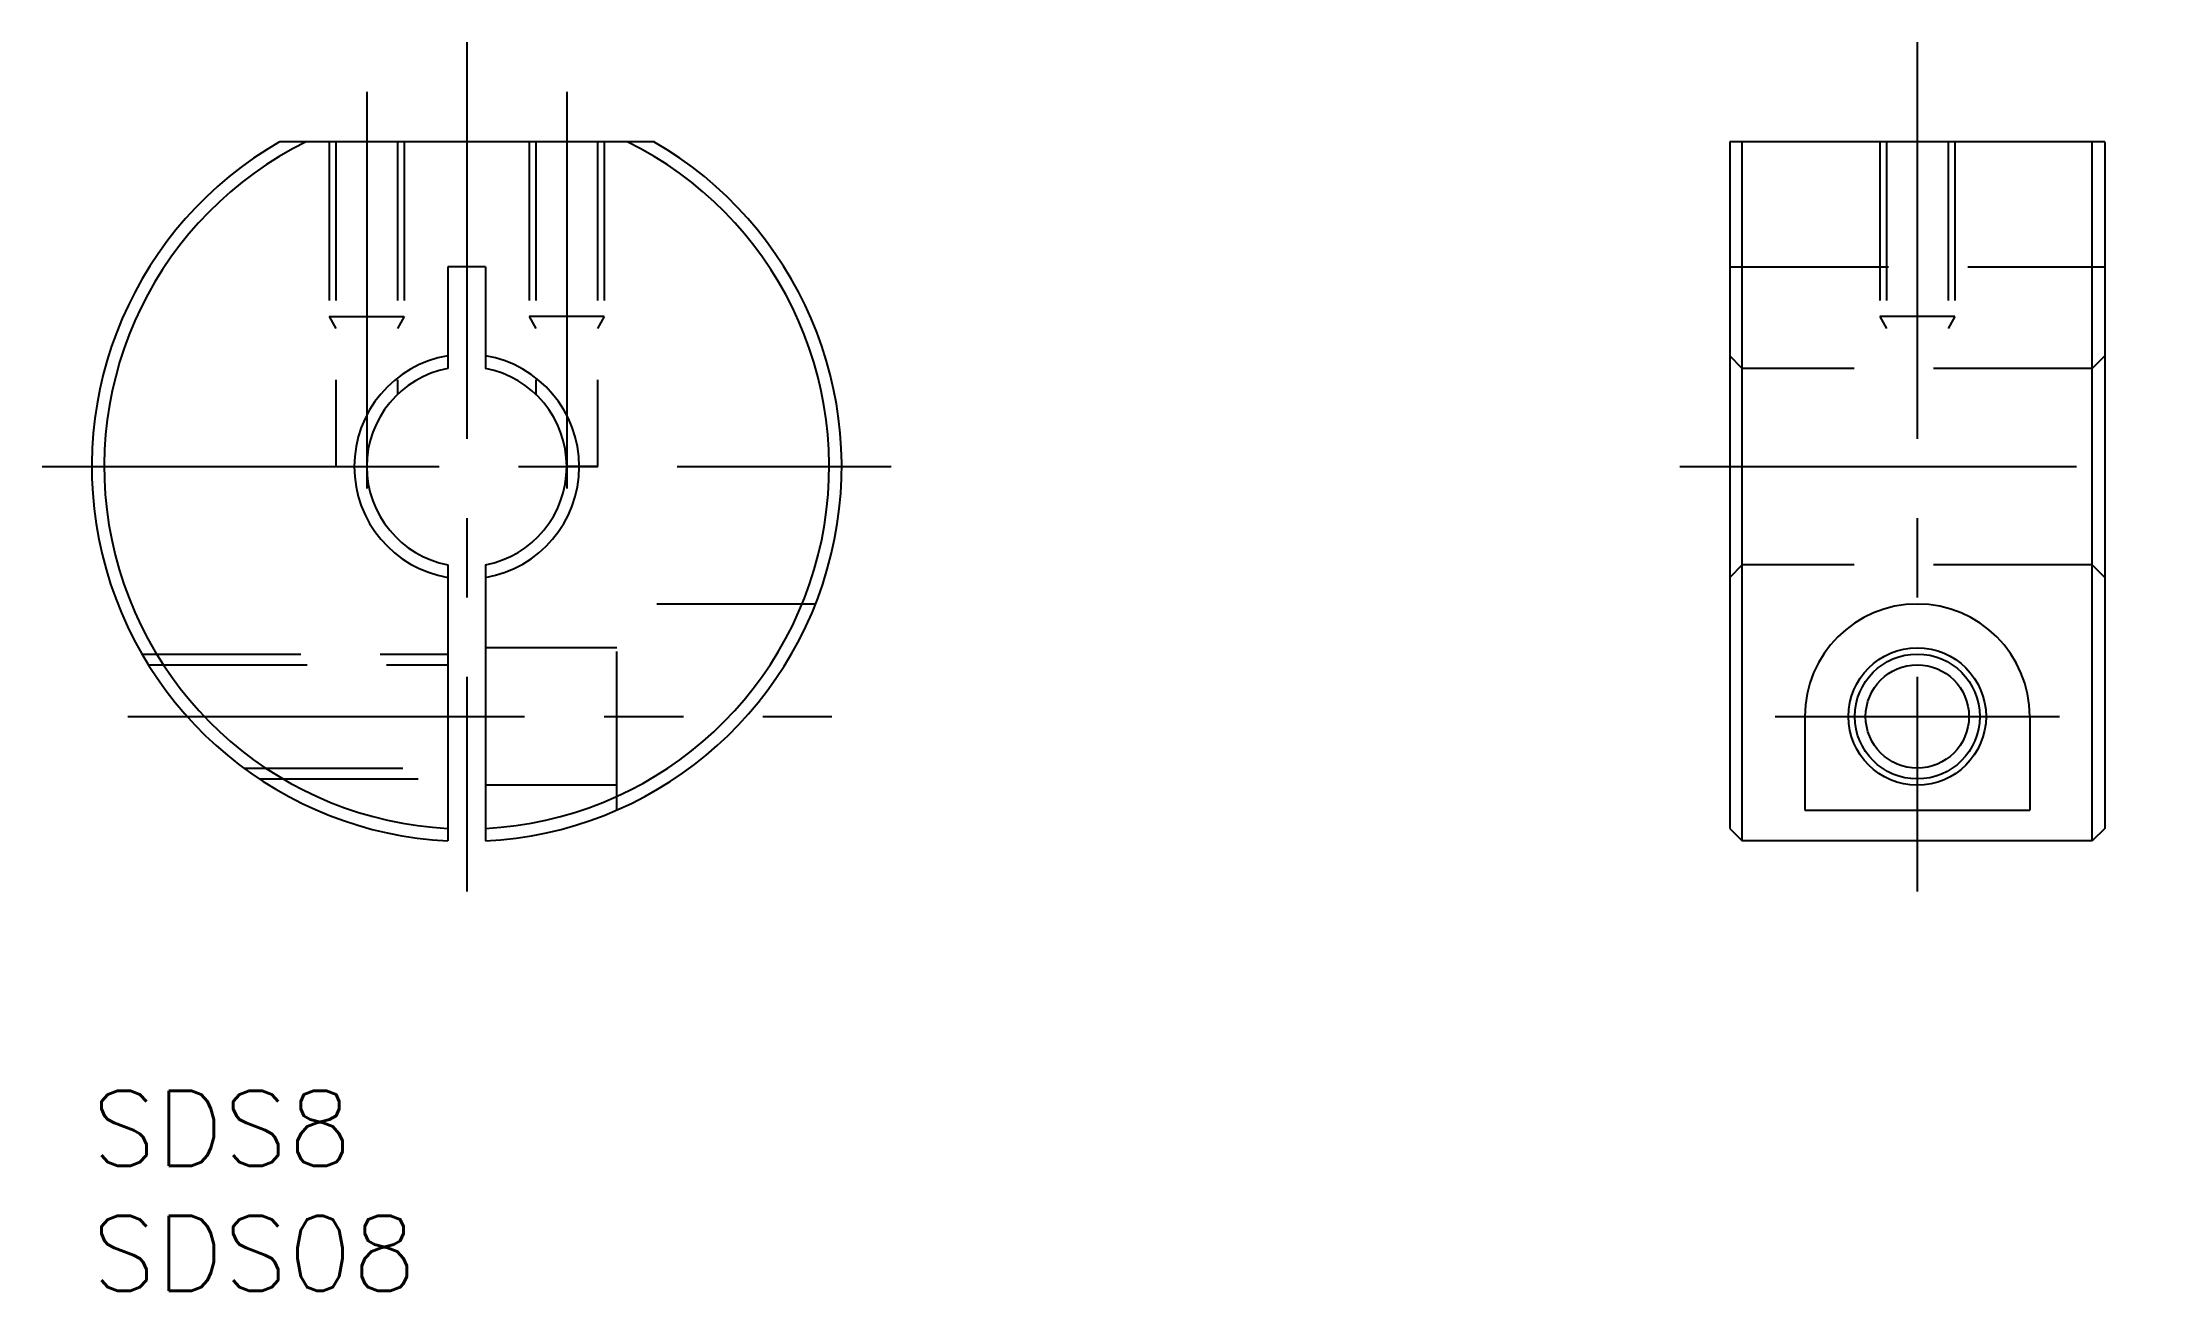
# Model space of a CAD drawing. Extents: x -2 to 82.5, y -8 to 42.
import ezdxf

# ---------------------------------------------------------------- set-up
doc = ezdxf.new("R2010")
doc.units = 0
doc.header["$LTSCALE"] = 0.5
doc.linetypes.add('CENTER', pattern=[50.8, 31.75, -6.35, 6.35, -6.35])
doc.linetypes.add('DASHED', pattern=[19.05, 12.7, -6.35])
for name, color, linetype in [('MSM_CENTER', 1, 'CENTER'), ('MSM_CONTINUOUS', 7, 'CONTINUOUS'), ('MSM_DASHED', 4, 'DASHED'), ('MSM_NARROW', 5, 'CONTINUOUS'), ('MSM_PART_NUMBER', 7, 'CONTINUOUS')]:
    doc.layers.add(name, color=color, linetype=linetype)
doc.styles.get("Standard").update_dxf_attribs({"font": 'txt.shx', "height": 3, "bigfont": 'bigfont.shx'})

# ---------------------------------------------------------------- blocks, each defined once
blk = doc.blocks.new('*U28')
at = {"layer": 'MSM_PART_NUMBER'}
blk.add_text('SDS8', height=3, dxfattribs=at).set_placement((0, -3))
blk = doc.blocks.new('*U29')
at = {"layer": 'MSM_PART_NUMBER'}
blk.add_text('SDS08', height=3, dxfattribs=at).set_placement((0, -8))

msp = doc.modelspace()

# ---------------------------------------------------------------- linework, layer by layer
at = {"layer": 'MSM_CENTER'}
for p, q in [((15, 41.962), (15, 7.981)), ((73.032, 41.962), (73.032, 7.981)), ((11, 39.981), (11, 23.731)), ((19, 39.981), (19, 23.731)), ((-1.981, 24.981), (31.981, 24.981)), ((63.532, 24.981), (82.532, 24.981)), ((1.443, 14.981), (29.604, 14.981)), ((67.349, 14.981), (78.716, 14.981))]:
    msp.add_line(p, q, dxfattribs=at)
at = {"layer": 'MSM_CONTINUOUS'}
for p, q in [((22.483, 37.981), (7.517, 37.981)), ((80.532, 37.981), (65.532, 37.981)), ((65.532, 37.981), (65.532, 10.501)), ((66.032, 10), (66.032, 37.981)), ((80.032, 10), (80.032, 37.981)), ((80.532, 37.981), (80.532, 10.501)), ((15.75, 32.981), (14.25, 32.981)), ((14.25, 32.981), (14.25, 28.91)), ((15.75, 32.981), (15.75, 28.91)), ((14.25, 21.052), (14.25, 10)), ((15.75, 21.052), (15.75, 10)), ((68.532, 14.981), (68.532, 11.234)), ((77.532, 14.981), (77.532, 11.234)), ((68.532, 11.234), (77.532, 11.234)), ((65.532, 10.501), (66.032, 10)), ((80.532, 10.501), (80.032, 10)), ((80.032, 10), (66.032, 10))]:
    msp.add_line(p, q, dxfattribs=at)
for radius in [2.75, 2.067]:
    msp.add_circle((73.032, 14.981), radius, dxfattribs=at)
for centre, radius, start, end in [((15, 24.981), 15, 119.92643, 267.13402), ((15, 24.981), 14.5, 116.29156, 267.0351), ((15, 24.981), 15, 272.86598, 60.07357), ((15, 24.981), 14.5, 272.9649, 63.70844), ((15, 24.981), 4.5, 99.59407, 260.40593), ((15, 24.981), 4, 100.80692, 259.19308), ((15, 24.981), 4.5, 279.59407, 80.40593), ((15, 24.981), 4, 280.80692, 79.19308), ((73.032, 14.981), 4.5, 0, 180)]:
    msp.add_arc(centre, radius, start, end, dxfattribs=at)
at = {"layer": 'MSM_DASHED'}
for p, q in [((9.5, 37.981), (9.5, 30.981)), ((9.77, 37.981), (9.77, 24.981)), ((12.229, 37.981), (12.229, 27.866)), ((12.5, 37.981), (12.5, 30.981)), ((17.5, 37.981), (17.5, 30.981)), ((17.771, 37.981), (17.771, 27.866)), ((20.23, 37.981), (20.23, 24.981)), ((20.5, 37.981), (20.5, 30.981)), ((71.532, 37.981), (71.532, 30.981)), ((71.803, 37.981), (71.803, 28.91)), ((74.262, 37.981), (74.262, 28.91)), ((74.532, 37.981), (74.532, 30.981)), ((65.532, 32.981), (80.532, 32.981)), ((9.5, 30.981), (9.77, 30.513)), ((9.5, 30.981), (12.5, 30.981)), ((12.5, 30.981), (12.229, 30.513)), ((17.5, 30.981), (17.771, 30.513)), ((20.5, 30.981), (17.5, 30.981)), ((20.5, 30.981), (20.23, 30.513)), ((71.532, 30.981), (71.803, 30.513)), ((74.532, 30.981), (71.532, 30.981)), ((74.532, 30.981), (74.262, 30.513)), ((66.032, 28.91), (65.532, 29.418)), ((80.032, 28.91), (66.032, 28.91)), ((80.032, 28.91), (80.532, 29.418)), ((9.77, 24.981), (11, 24.981)), ((20.23, 24.981), (19, 24.981)), ((66.032, 21.052), (65.532, 20.544)), ((80.032, 21.052), (66.032, 21.052)), ((80.032, 21.052), (80.532, 20.544)), ((28.955, 19.481), (21, 19.481)), ((21, 11.234), (21, 19.481)), ((2.01, 17.481), (14.25, 17.481)), ((2.269, 17.048), (14.25, 17.048)), ((21, 17.731), (15.75, 17.731)), ((6.09, 12.914), (14.25, 12.914)), ((6.708, 12.481), (14.25, 12.481)), ((21, 12.231), (15.75, 12.231))]:
    msp.add_line(p, q, dxfattribs=at)
at = {"layer": 'MSM_NARROW'}
msp.add_circle((73.032, 14.981), 2.5, dxfattribs=at)

# ---------------------------------------------------------------- block references
at = {"layer": 'MSM_CONTINUOUS'}
for name in ['*U28', '*U29']:
    msp.add_blockref(name, (0, 0), dxfattribs=at)

doc.saveas('drawing.dxf')
